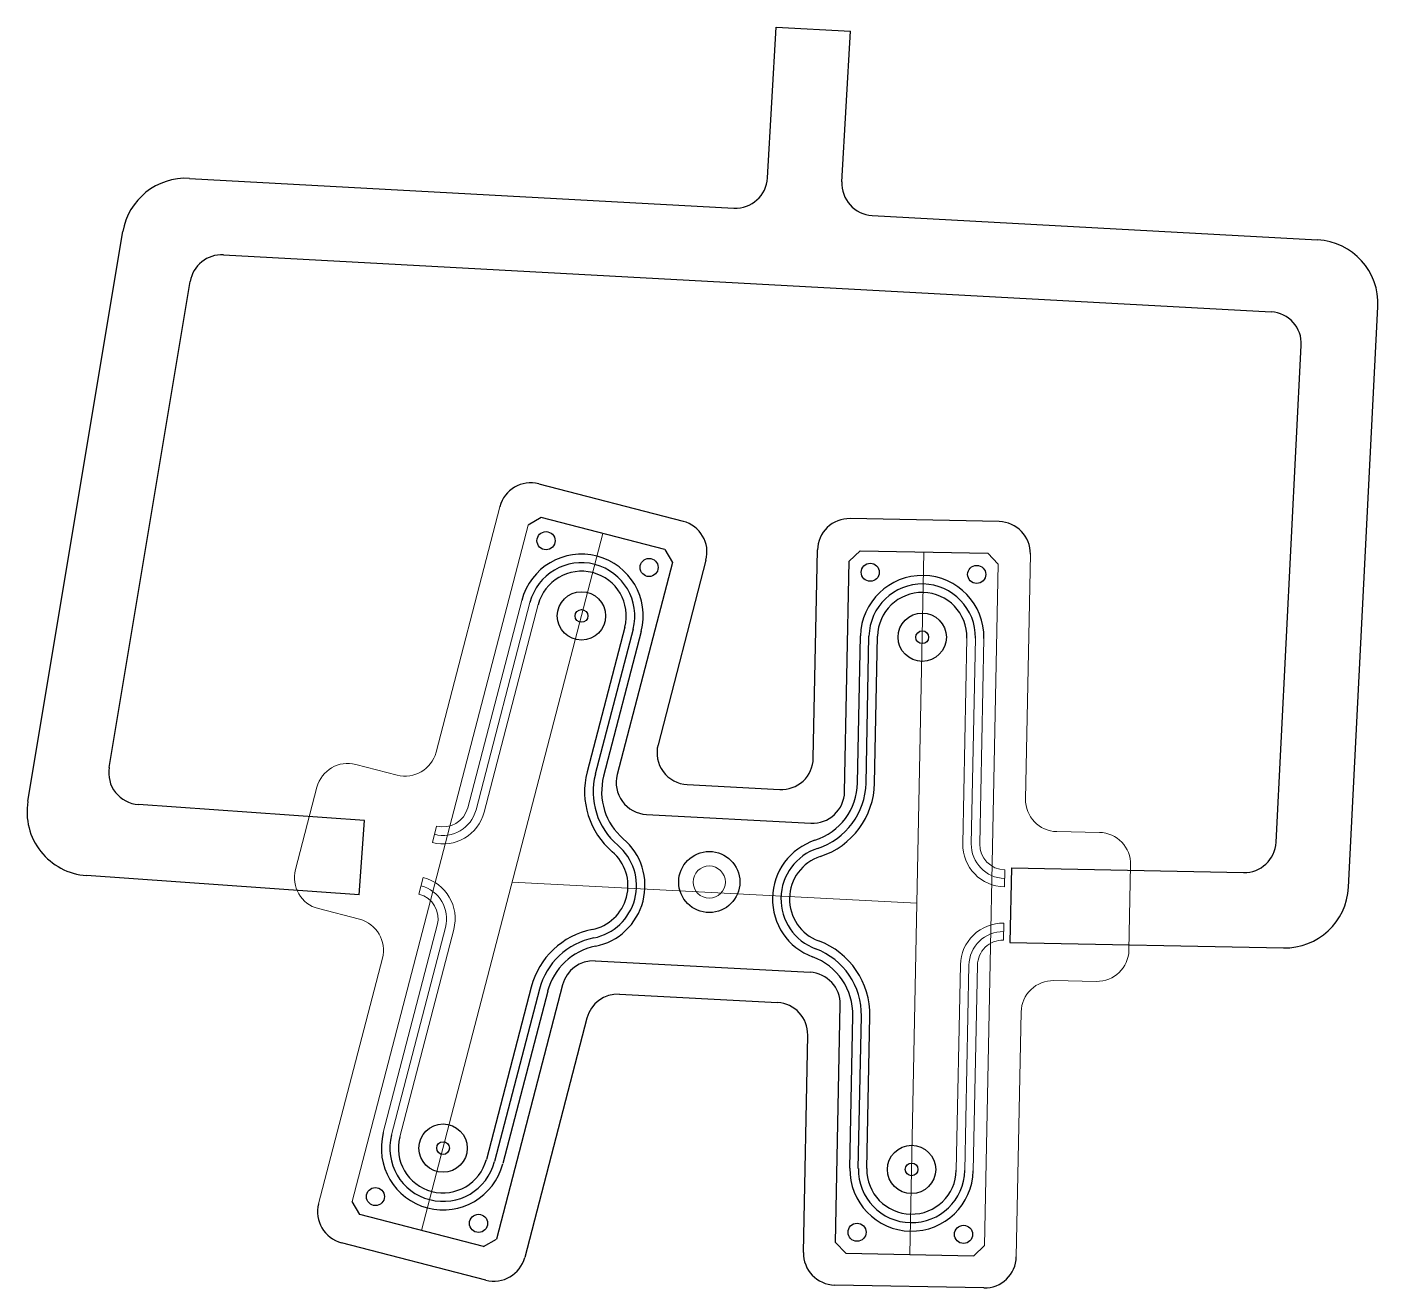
# Model space of a CAD drawing. Header units: millimetres. Extents: x 4157 to 4791, y 1199 to 1791.
import ezdxf

# ---------------------------------------------------------------- set-up
doc = ezdxf.new("R2010")
doc.units = ezdxf.units.MM
for name, color, linetype in [('CX', 7, 'Continuous'), ('CXK', 5, 'Continuous'), ('DK', 7, 'Continuous'), ('DP', 7, 'Continuous'), ('FLB', 1, 'Continuous'), ('JRT', 2, 'Continuous'), ('JT', 6, 'Continuous'), ('LD', 7, 'Continuous'), ('LS', 4, 'Continuous'), ('RZ', 30, 'Continuous')]:
    doc.layers.add(name, color=color, linetype=linetype)

msp = doc.modelspace()

# ---------------------------------------------------------------- linework, layer by layer
at = {"lineweight": 18}
for centre in [(4417.44, 1514.64), (4577.44, 1504.64), (4352.44, 1264.64), (4572.44, 1254.64)]:
    msp.add_circle(centre, 3, dxfattribs=at)
msp.add_circle((4477.44, 1389.64), 14.35)
at = {"layer": 'CX'}
for p, q in [((4504.81, 1720.37), (4508.84, 1791.26)), ((4539.76, 1718.54), (4543.78, 1789.28)), ((4233.32, 1720.17), (4489.02, 1706.24)), ((4553.92, 1702.71), (4763.09, 1691.31)), ((4157.47, 1427.55), (4202.1, 1695.15)), ((4249.29, 1684.25), (4741.29, 1657.45)), ((4195.61, 1443.47), (4233.68, 1671.74)), ((4777.58, 1387.17), (4791.42, 1659.84)), ((4743.61, 1408.32), (4755.46, 1641.71)), ((4315.47, 1418.52), (4209.35, 1426.04)), ((4312.99, 1383.61), (4315.47, 1418.52)), ((4619.35, 1396.26), (4618.65, 1361.27)), ((4619.35, 1396.26), (4728.33, 1394.08)), ((4312.99, 1383.61), (4184.94, 1392.69)), ((4618.65, 1361.27), (4747.02, 1358.7))]:
    msp.add_line(p, q, dxfattribs=at)
for centre, radius, start, end in [((4231.69, 1690.22), 30, 86.8817, 170.53275), ((4489.83, 1721.22), 15, 266.8817, 356.74794), ((4554.74, 1717.69), 15, 176.74794, 266.8817), ((4761.46, 1661.36), 30, 357.09363, 86.8817), ((4248.47, 1669.27), 15, 86.8817, 170.53275), ((4740.48, 1642.47), 15, 357.09363, 86.8817), ((4210.41, 1441.01), 15, 170.53275, 265.94433), ((4187.06, 1422.61), 30, 170.53275, 265.94433), ((4728.63, 1409.08), 15, 268.85424, 357.09363), ((4747.62, 1388.69), 30, 268.85424, 357.09363)]:
    msp.add_arc(centre, radius, start, end, dxfattribs=at)
at = {"layer": 'CXK'}
msp.add_line((4508.84, 1791.26), (4543.78, 1789.28), dxfattribs=at)
at = {"layer": 'DK'}
for centre in [(4417.44, 1514.64), (4577.44, 1504.64), (4352.44, 1264.64), (4572.44, 1254.64)]:
    msp.add_circle(centre, 3, dxfattribs=at)
at = {"layer": 'DP', "lineweight": 18}
msp.add_circle((4477.44, 1389.64), 7.55, dxfattribs=at)
at = {"layer": 'FLB'}
for p, q in [((4398.47, 1560.91), (4392.37, 1557.33)), ((4456.54, 1545.81), (4398.47, 1560.91)), ((4456.54, 1545.81), (4460.12, 1539.71)), ((4548.24, 1545.24), (4543.15, 1540.34)), ((4548.24, 1545.24), (4608.23, 1544.04)), ((4608.23, 1544.04), (4613.13, 1538.94)), ((4460.12, 1539.71), (4434.23, 1440.13)), ((4540.98, 1431.99), (4543.15, 1540.34)), ((4447.96, 1421.38), (4525.19, 1417.31)), ((4423.85, 1352.55), (4524.77, 1347.24)), ((4408.54, 1341.34), (4377.5, 1221.96)), ((4536.75, 1220.35), (4538.98, 1331.96)), ((4313.34, 1233.48), (4309.76, 1239.58)), ((4371.41, 1218.38), (4313.34, 1233.48)), ((4371.41, 1218.38), (4377.5, 1221.96)), ((4541.64, 1215.25), (4536.75, 1220.35)), ((4601.63, 1214.05), (4606.73, 1218.95)), ((4541.64, 1215.25), (4601.63, 1214.05))]:
    msp.add_line(p, q, dxfattribs=at)
at = {"layer": 'FLB', "lineweight": 18}
for p, q in [((4392.37, 1557.33), (4309.76, 1239.58)), ((4606.73, 1218.95), (4613.13, 1538.94))]:
    msp.add_line(p, q, dxfattribs=at)
at = {"layer": 'FLB'}
for centre, start, end in [((4448.75, 1436.36), 165.42578, 266.98721), ((4525.98, 1432.29), 266.98721, 358.85424), ((4423.06, 1337.57), 86.98721, 165.42578), ((4523.98, 1332.26), 358.85424, 86.98721)]:
    msp.add_arc(centre, 15, start, end, dxfattribs=at)
at = {"layer": 'JRT', "lineweight": 18}
for p, q in [((4389.37, 1521.94), (4364.04, 1424.52)), ((4393.24, 1520.93), (4367.91, 1423.52)), ((4397.11, 1519.93), (4371.79, 1422.51)), ((4596.5, 1407.72), (4598.43, 1504.22)), ((4600.5, 1407.64), (4602.43, 1504.14)), ((4604.5, 1407.56), (4606.43, 1504.06)), ((4347.4, 1408.19), (4349.41, 1415.93)), ((4349.41, 1415.93), (4349.41, 1415.93)), ((4341.11, 1383.99), (4343.12, 1391.73)), ((4616.26, 1395.32), (4616.1, 1387.32)), ((4616.26, 1395.32), (4616.26, 1395.32)), ((4341.11, 1383.99), (4341.11, 1383.99)), ((4615.76, 1370.33), (4615.6, 1362.33)), ((4349.7, 1369.36), (4324.37, 1271.94)), ((4353.57, 1368.35), (4328.24, 1270.93)), ((4357.44, 1367.35), (4332.11, 1269.93)), ((4615.6, 1362.33), (4615.6, 1362.33)), ((4593.43, 1254.22), (4595.36, 1350.73)), ((4597.43, 1254.14), (4599.36, 1350.65)), ((4601.43, 1254.06), (4603.36, 1350.57))]:
    msp.add_line(p, q, dxfattribs=at)
at = {"layer": 'JRT'}
for p, q in [((4437.76, 1509.36), (4420.08, 1441.34)), ((4441.63, 1508.35), (4423.93, 1440.27)), ((4445.51, 1507.35), (4427.82, 1439.33)), ((4547.06, 1436.23), (4548.44, 1505.22)), ((4551.06, 1436.15), (4552.44, 1505.14)), ((4555.06, 1436.07), (4556.44, 1505.06)), ((4393.81, 1340.32), (4372.76, 1259.36)), ((4397.68, 1339.32), (4376.63, 1258.35)), ((4401.56, 1338.31), (4380.51, 1257.35)), ((4543.44, 1255.22), (4544.87, 1326.75)), ((4547.44, 1255.14), (4548.87, 1326.67)), ((4551.44, 1255.06), (4552.87, 1326.59))]:
    msp.add_line(p, q, dxfattribs=at)
for centre, radius, start, end in [((4417.44, 1514.64), 29, 345.42578, 165.42578), ((4417.44, 1514.64), 25, 345.42578, 165.42578), ((4417.44, 1514.64), 21, 345.42578, 165.42578), ((4577.44, 1504.64), 29, 358.85424, 178.85424), ((4577.44, 1504.64), 25, 358.85424, 178.85424), ((4577.44, 1504.64), 21, 358.85424, 178.85424), ((4455.89, 1432.03), 37, 165.42578, 229.55822), ((4455.89, 1432.03), 33, 165.42578, 229.55822), ((4455.89, 1432.03), 29, 165.42578, 229.55822), ((4518.07, 1436.81), 29, 288.11236, 358.85424), ((4518.07, 1436.81), 33, 288.11236, 358.85424), ((4518.07, 1436.81), 37, 288.11236, 358.85424), ((4418.26, 1387.89), 29, 281.29334, 49.55822), ((4536.1, 1381.69), 29, 108.11236, 249.59612), ((4418.26, 1387.89), 21, 281.29334, 49.55822), ((4418.26, 1387.89), 25, 281.29334, 49.55822), ((4536.1, 1381.69), 25, 108.11236, 249.59612), ((4536.1, 1381.69), 21, 108.11236, 249.59612), ((4429.62, 1331.01), 37, 101.29334, 165.42578), ((4429.62, 1331.01), 33, 101.29334, 165.42578), ((4429.62, 1331.01), 29, 101.29334, 165.42578), ((4515.88, 1327.33), 33, 358.85424, 69.59612), ((4515.88, 1327.33), 37, 358.85424, 69.59612), ((4515.88, 1327.33), 29, 358.85424, 69.59612), ((4352.44, 1264.64), 29, 165.42578, 345.42578), ((4352.44, 1264.64), 25, 165.42578, 345.42578), ((4352.44, 1264.64), 21, 165.42578, 345.42578), ((4572.44, 1254.64), 29, 178.85424, 358.85424), ((4572.44, 1254.64), 25, 178.85424, 358.85424), ((4572.44, 1254.64), 21, 178.85424, 358.85424)]:
    msp.add_arc(centre, radius, start, end, dxfattribs=at)
at = {"layer": 'JRT', "lineweight": 18}
for centre, radius, start, end in [((4352.43, 1427.54), 20, 255.42578, 345.42578), ((4352.43, 1427.54), 16, 255.42578, 345.42578), ((4352.43, 1427.54), 12, 255.42578, 345.42578), ((4616.5, 1407.32), 20, 178.85424, 268.85424), ((4616.5, 1407.32), 16, 178.85424, 268.85424), ((4616.5, 1407.32), 12, 178.85424, 268.85424), ((4338.09, 1372.38), 20, 345.42578, 75.42578), ((4338.09, 1372.38), 12, 345.42578, 75.42578), ((4338.09, 1372.38), 16, 345.42578, 75.42578), ((4615.36, 1350.33), 20, 88.85424, 178.85424), ((4615.36, 1350.33), 16, 88.85424, 178.85424), ((4615.36, 1350.33), 12, 88.85424, 178.85424)]:
    msp.add_arc(centre, radius, start, end, dxfattribs=at)
at = {"layer": 'JT'}
for p, q in [((4397.4, 1576.68), (4465.15, 1559.07)), ((4613.53, 1558.93), (4543.55, 1560.33)), ((4526.29, 1447.78), (4528.25, 1545.64)), ((4475.89, 1540.78), (4453.37, 1454.14)), ((4467.1, 1435.39), (4510.51, 1433.1)), ((4435.29, 1336.93), (4509.48, 1333.02)), ((4419.98, 1325.72), (4390.76, 1213.35)), ((4521.65, 1215.65), (4523.69, 1317.74)), ((4372.47, 1202.61), (4304.72, 1220.22)), ((4606.33, 1198.96), (4536.35, 1200.35))]:
    msp.add_line(p, q, dxfattribs=at)
at = {"layer": 'JT', "lineweight": 18}
for p, q in [((4379.11, 1565.94), (4349.13, 1450.62)), ((4625.93, 1428.63), (4628.23, 1543.64)), ((4330.84, 1439.87), (4311.48, 1444.91)), ((4293.19, 1434.16), (4283.12, 1395.45)), ((4640.63, 1413.34), (4660.62, 1412.94)), ((4675.32, 1397.64), (4674.52, 1357.65)), ((4313.22, 1372.13), (4293.87, 1377.16)), ((4323.97, 1353.83), (4293.98, 1238.51)), ((4639.23, 1343.35), (4659.22, 1342.95)), ((4621.63, 1213.65), (4623.93, 1328.65))]:
    msp.add_line(p, q, dxfattribs=at)
at = {"layer": 'JT'}
for centre, start, end in [((4393.63, 1562.16), 75.42578, 165.42578), ((4461.38, 1544.55), 345.42578, 75.42578), ((4543.25, 1545.34), 88.85424, 178.85424), ((4613.23, 1543.94), 358.85424, 88.85424), ((4467.89, 1450.37), 165.42578, 266.98721), ((4511.29, 1448.08), 266.98721, 358.85424), ((4434.5, 1321.95), 86.98721, 165.42578), ((4508.69, 1318.04), 358.85424, 86.98721), ((4308.5, 1234.74), 165.42578, 255.42578), ((4376.25, 1217.12), 255.42578, 345.42578), ((4536.65, 1215.35), 178.85424, 268.85424), ((4606.63, 1213.95), 268.85424, 358.85424)]:
    msp.add_arc(centre, 15, start, end, dxfattribs=at)
at = {"layer": 'JT', "lineweight": 18}
for centre, start, end in [((4334.61, 1454.39), 255.42578, 345.42578), ((4307.71, 1430.39), 75.42578, 165.42578), ((4640.93, 1428.33), 178.85424, 268.85424), ((4660.32, 1397.94), 358.85424, 88.85424), ((4297.64, 1391.68), 165.42578, 255.42578), ((4309.45, 1357.61), 345.42578, 75.42578), ((4659.52, 1357.95), 268.85424, 358.85424), ((4638.93, 1328.35), 88.85424, 178.85424)]:
    msp.add_arc(centre, 15, start, end, dxfattribs=at)
at = {"layer": 'LD', "lineweight": 18}
for p, q in [((4427.5, 1553.36), (4342.37, 1225.93)), ((4571.64, 1214.65), (4578.24, 1544.64)), ((4384.94, 1389.64), (4574.94, 1379.64))]:
    msp.add_line(p, q, dxfattribs=at)
at = {"layer": 'LS'}
for centre in [(4400.79, 1549.97), (4449.18, 1537.39), (4553.04, 1535.14), (4603.03, 1534.14), (4320.69, 1241.9), (4369.08, 1229.32), (4546.84, 1225.15), (4596.83, 1224.15)]:
    msp.add_circle(centre, 4.25, dxfattribs=at)
at = {"layer": 'RZ'}
for centre in [(4417.44, 1514.64), (4577.44, 1504.64), (4352.44, 1264.64), (4572.44, 1254.64)]:
    msp.add_circle(centre, 11.35, dxfattribs=at)

doc.saveas('drawing.dxf')
